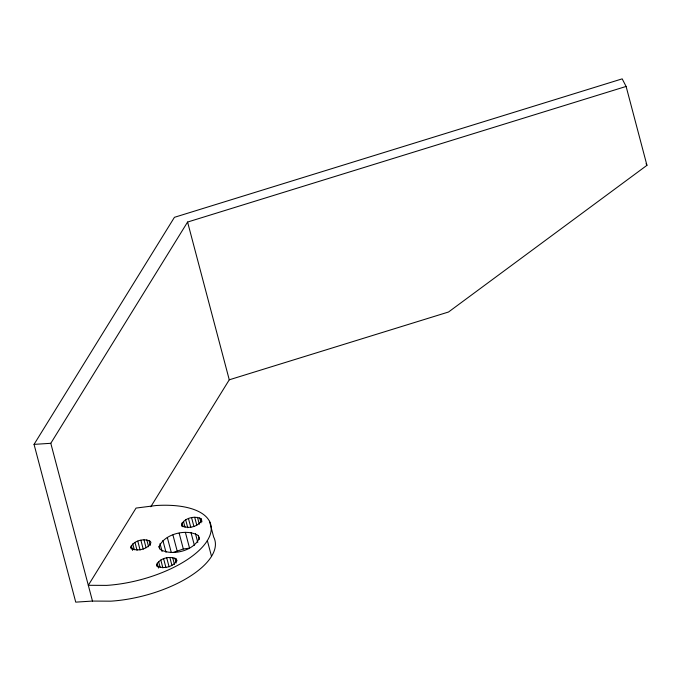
<?xml version="1.0" encoding="UTF-8"?>
<svg xmlns="http://www.w3.org/2000/svg" width="681" height="681" viewBox="0 0 681 681"><rect width="100%" height="100%" fill="white"/><g stroke="black" fill="none" stroke-linecap="round" stroke-linejoin="round"><path stroke-width="1.02" d="M130.829 546.988C133.842 540.45 144.346 537.896 150.45 541.404L150.944 542.714C147.922 549.252 137.426 551.806 131.314 548.299L130.829 546.988L131.348 548.954M159.039 546.673C164.581 533.759 186.594 528.439 198.299 535.504L199.286 538.126C193.744 551.04 171.731 556.36 160.026 549.303L159.039 546.673L159.558 548.639M156.673 564.634C159.694 558.097 170.199 555.543 176.302 559.05L176.796 560.369C173.774 566.907 163.278 569.461 157.166 565.954L156.673 564.634L157.192 566.609M181.529 524.43C184.551 517.9 195.055 515.338 201.159 518.845L201.653 520.165C198.631 526.702 188.126 529.256 182.023 525.749L181.529 524.43L182.048 526.404M209.501 521.288L213.672 537.062A82.146 35.497 -14.8 0 1 110.799 601.17L92.48 601.068L75.736 602.14L34.05 444.378L174.43 217.316L622.179 78.86L626.111 86.444L646.95 165.33L448.532 312.009L229.267 379.802L150.79 506.749M92.48 601.068L50.794 443.305L187.581 222.049L626.111 86.444M173.366 552.427L183.325 548.997L189.548 548.128L185.377 532.346M34.05 444.378L50.794 443.305M646.082 163.644L646.95 165.33M187.581 222.049L229.267 379.802M207.347 540.595A82.146 35.497 -14.8 0 1 106.628 585.388L88.309 585.294L136.047 508.077L156 505.532A82.146 35.497 -14.8 0 1 207.347 540.595L211.519 556.377M201.159 518.845L201.942 521.808M199.729 517.875L201.031 522.804M197.507 517.33L199.329 524.234M194.698 517.271L196.783 525.162M198.299 535.504L199.337 539.446M191.591 517.705L193.932 526.583M195.438 533.546L197.788 542.425M188.484 518.59L190.825 527.469M190.986 532.465L194.374 545.285M185.675 519.841L187.76 527.724M183.453 521.331L185.011 527.247M182.023 522.914L183.061 526.856M179.163 533.223L183.325 548.997M172.94 534.985L177.111 550.767M176.302 559.05L176.822 561.025M174.872 558.079L176.175 563.008M167.33 537.479L171.237 552.274M172.651 557.535L174.472 564.438M169.841 557.475L171.927 565.366M162.878 540.459L166.011 552.291M166.734 557.909L169.075 566.788M160.026 543.625L162.112 551.516M163.627 558.795L165.968 567.673M160.818 560.046L162.904 567.928M158.596 561.536L160.154 567.452M157.166 563.119L158.469 568.048M149.02 540.425L150.322 545.353M146.798 539.88L148.62 546.783M143.989 539.82L146.075 547.711M140.882 540.263L143.231 549.133M137.775 541.14L140.116 550.018M134.974 542.391L137.051 550.282M132.744 543.881L134.31 549.797M131.314 545.464L132.616 550.393"/></g></svg>
